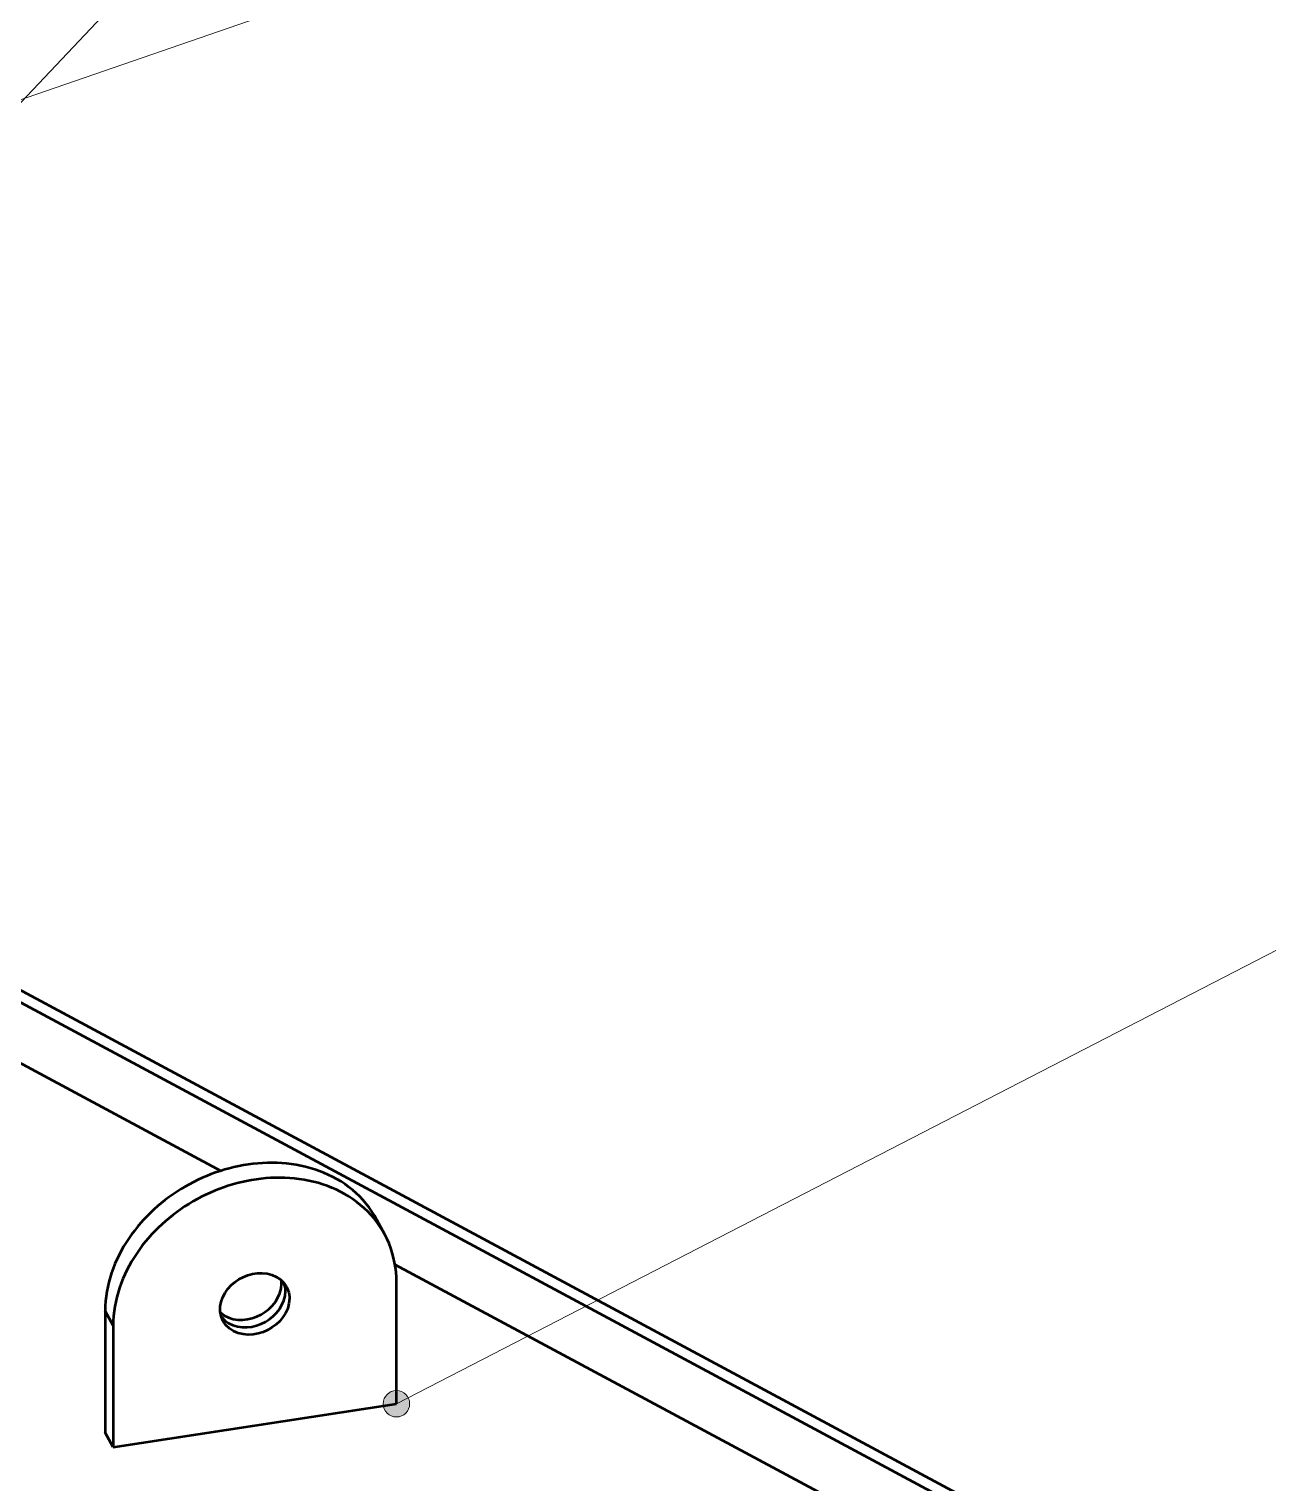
# Model space of a CAD drawing. Header units: millimetres. Extents: x 0 to 841, y 0 to 594.
# Drawn here: x 409.2 to 475, y 253.1 to 330.3 of the extents above; entities that cross this region are included whole.
import ezdxf

# ---------------------------------------------------------------- set-up
doc = ezdxf.new("R2010")
doc.units = ezdxf.units.MM
for name, color, linetype, lineweight in [('ACH', 7, 'CONTINUOUS', 13), ('COTA', 7, 'CONTINUOUS', 18), ('VIS', 7, 'CONTINUOUS', 50)]:
    doc.layers.add(name, color=color, linetype=linetype, lineweight=lineweight)

msp = doc.modelspace()

# ---------------------------------------------------------------- hatches: boundary and pattern name
at = {"layer": 'ACH'}
h = msp.add_hatch(color=7, dxfattribs=at)
h.dxf.hatch_style = 1
h.paths.add_polyline_path([(429.404, 257.342), (429.27, 257.753), (428.92, 258.007), (428.488, 258.007), (428.138, 257.753), (428.004, 257.342), (428.138, 256.93), (428.488, 256.676), (428.92, 256.676), (429.27, 256.93)])

# ---------------------------------------------------------------- linework, layer by layer
at = {"layer": 'COTA'}
for p, q in [((390.726, 307.335), (557.251, 483.344)), ((345.114, 304.576), (556.219, 377.445)), ((428.704, 257.342), (556.444, 323.168))]:
    msp.add_line(p, q, dxfattribs=at)
msp.add_circle((428.704, 257.342), 0.7, dxfattribs=at)
at = {"layer": 'VIS'}
for points in [[(398.631, 284.714), (473.866, 244.321)], [(398.277, 284.259), (473.265, 243.998)], [(396.397, 282.041), (419.377, 269.703)], [(427.668, 267.106), (427.542, 267.328), (427.406, 267.544), (427.259, 267.753), (427.102, 267.955), (426.935, 268.149), (426.759, 268.334), (426.574, 268.511), (426.382, 268.679), (426.181, 268.838), (425.974, 268.988), (425.761, 269.129), (425.541, 269.26), (425.316, 269.381), (425.087, 269.494), (424.852, 269.596), (424.614, 269.69), (424.373, 269.774), (424.128, 269.848), (423.881, 269.914), (423.632, 269.971), (423.381, 270.018), (423.128, 270.057), (422.874, 270.088), (422.62, 270.11), (422.364, 270.124), (422.109, 270.129), (421.853, 270.127), (421.597, 270.116), (421.342, 270.098), (421.088, 270.073), (420.835, 270.04), (420.582, 269.999), (420.331, 269.952), (420.081, 269.897), (419.833, 269.835), (419.587, 269.767), (419.342, 269.692), (419.1, 269.61), (418.86, 269.522), (418.622, 269.427), (418.388, 269.326), (418.155, 269.219), (417.926, 269.106), (417.7, 268.986), (417.477, 268.861), (417.258, 268.73), (417.042, 268.593), (416.83, 268.45), (416.622, 268.302), (416.417, 268.148), (416.217, 267.989), (416.022, 267.824), (415.831, 267.654), (415.645, 267.478), (415.464, 267.298), (415.288, 267.112), (415.118, 266.922), (414.953, 266.726), (414.794, 266.526), (414.641, 266.321), (414.495, 266.111), (414.355, 265.897), (414.222, 265.679), (414.096, 265.456), (413.977, 265.23), (413.867, 264.999), (413.764, 264.765), (413.67, 264.528), (413.584, 264.287), (413.507, 264.043), (413.439, 263.796), (413.381, 263.547), (413.333, 263.296), (413.295, 263.043), (413.268, 262.789), (413.251, 262.534), (413.246, 262.278)], [(428.088, 266.316), (427.963, 266.538), (427.826, 266.755), (427.679, 266.964), (427.522, 267.165), (427.355, 267.359), (427.179, 267.545), (426.995, 267.721), (426.802, 267.89), (426.602, 268.049), (426.395, 268.198), (426.181, 268.339), (425.961, 268.47), (425.737, 268.592), (425.507, 268.704), (425.273, 268.806), (425.035, 268.9), (424.793, 268.984), (424.549, 269.058), (424.302, 269.124), (424.052, 269.181), (423.801, 269.229), (423.548, 269.268), (423.295, 269.298), (423.04, 269.32), (422.785, 269.334), (422.529, 269.339), (422.273, 269.337), (422.018, 269.327), (421.763, 269.309), (421.508, 269.283), (421.255, 269.25), (421.002, 269.209), (420.751, 269.162), (420.501, 269.107), (420.253, 269.046), (420.007, 268.977), (419.762, 268.902), (419.52, 268.82), (419.28, 268.732), (419.043, 268.637), (418.808, 268.536), (418.576, 268.429), (418.347, 268.316), (418.12, 268.196), (417.898, 268.071), (417.678, 267.94), (417.462, 267.803), (417.25, 267.66), (417.042, 267.512), (416.838, 267.358), (416.638, 267.199), (416.442, 267.034), (416.251, 266.864), (416.065, 266.688), (415.884, 266.508), (415.708, 266.322), (415.538, 266.132), (415.373, 265.936), (415.214, 265.736), (415.061, 265.531), (414.915, 265.321), (414.775, 265.107), (414.642, 264.889), (414.516, 264.667), (414.398, 264.44), (414.287, 264.21), (414.184, 263.975), (414.09, 263.738), (414.004, 263.497), (413.927, 263.253), (413.86, 263.006), (413.802, 262.757), (413.754, 262.506), (413.716, 262.254), (413.688, 261.999), (413.672, 261.744), (413.666, 261.489)], [(428.088, 266.316), (427.668, 267.106)], [(428.704, 263.795), (428.698, 264.057), (428.68, 264.319), (428.65, 264.579), (428.607, 264.838), (428.552, 265.094), (428.484, 265.347), (428.403, 265.596), (428.311, 265.841), (428.206, 266.081), (428.088, 266.316)], [(428.625, 264.738), (469.659, 242.707)], [(419.497, 261.744), (419.399, 261.984), (419.351, 262.239), (419.353, 262.498), (419.399, 262.754), (419.486, 262.998), (419.607, 263.228), (419.757, 263.44), (419.932, 263.631), (420.129, 263.801), (420.343, 263.947), (420.572, 264.069), (420.814, 264.165), (421.064, 264.234), (421.321, 264.272), (421.581, 264.278), (421.839, 264.25), (422.09, 264.185), (422.328, 264.081), (422.544, 263.938), (422.729, 263.756), (422.873, 263.541)], [(422.604, 263.714), (422.603, 263.745), (422.602, 263.775), (422.601, 263.806), (422.598, 263.836), (422.595, 263.867), (422.591, 263.897)], [(419.358, 262.177), (419.565, 262.025), (419.794, 261.912), (420.039, 261.838), (420.293, 261.8), (420.549, 261.796), (420.804, 261.825), (421.053, 261.883), (421.295, 261.968), (421.525, 262.08), (421.743, 262.215), (421.944, 262.374), (422.125, 262.555), (422.284, 262.756), (422.416, 262.976), (422.517, 263.211), (422.581, 263.459), (422.604, 263.714)], [(419.409, 261.95), (419.586, 261.767), (419.793, 261.619), (420.023, 261.51), (420.268, 261.439), (420.52, 261.404), (420.775, 261.402), (421.028, 261.432), (421.276, 261.492), (421.516, 261.578), (421.745, 261.69), (421.96, 261.826), (422.16, 261.985), (422.34, 262.165), (422.497, 262.366), (422.628, 262.584), (422.728, 262.819), (422.792, 263.065), (422.814, 263.319)], [(422.814, 263.319), (422.812, 263.388), (422.807, 263.458), (422.798, 263.526), (422.786, 263.595), (422.77, 263.662), (422.751, 263.729)], [(422.873, 263.541), (422.919, 263.444), (422.957, 263.344), (422.987, 263.242), (423.007, 263.137), (423.02, 263.031), (423.024, 262.924)], [(428.704, 257.342), (428.704, 263.795)], [(423.024, 262.924), (422.999, 262.658), (422.93, 262.4), (422.821, 262.156), (422.679, 261.93), (422.508, 261.724), (422.313, 261.541), (422.098, 261.382), (421.867, 261.248), (421.622, 261.142), (421.366, 261.064), (421.102, 261.018), (420.835, 261.004), (420.569, 261.027), (420.309, 261.089), (420.063, 261.192), (419.838, 261.337), (419.646, 261.522), (419.497, 261.744)], [(413.666, 261.489), (413.246, 262.278)], [(413.246, 262.278), (413.246, 255.825)], [(413.666, 261.489), (413.666, 255.035)], [(413.666, 255.035), (428.704, 257.342)], [(413.666, 255.035), (413.246, 255.825)]]:
    msp.add_lwpolyline(points, dxfattribs=at)

doc.saveas('drawing.dxf')
